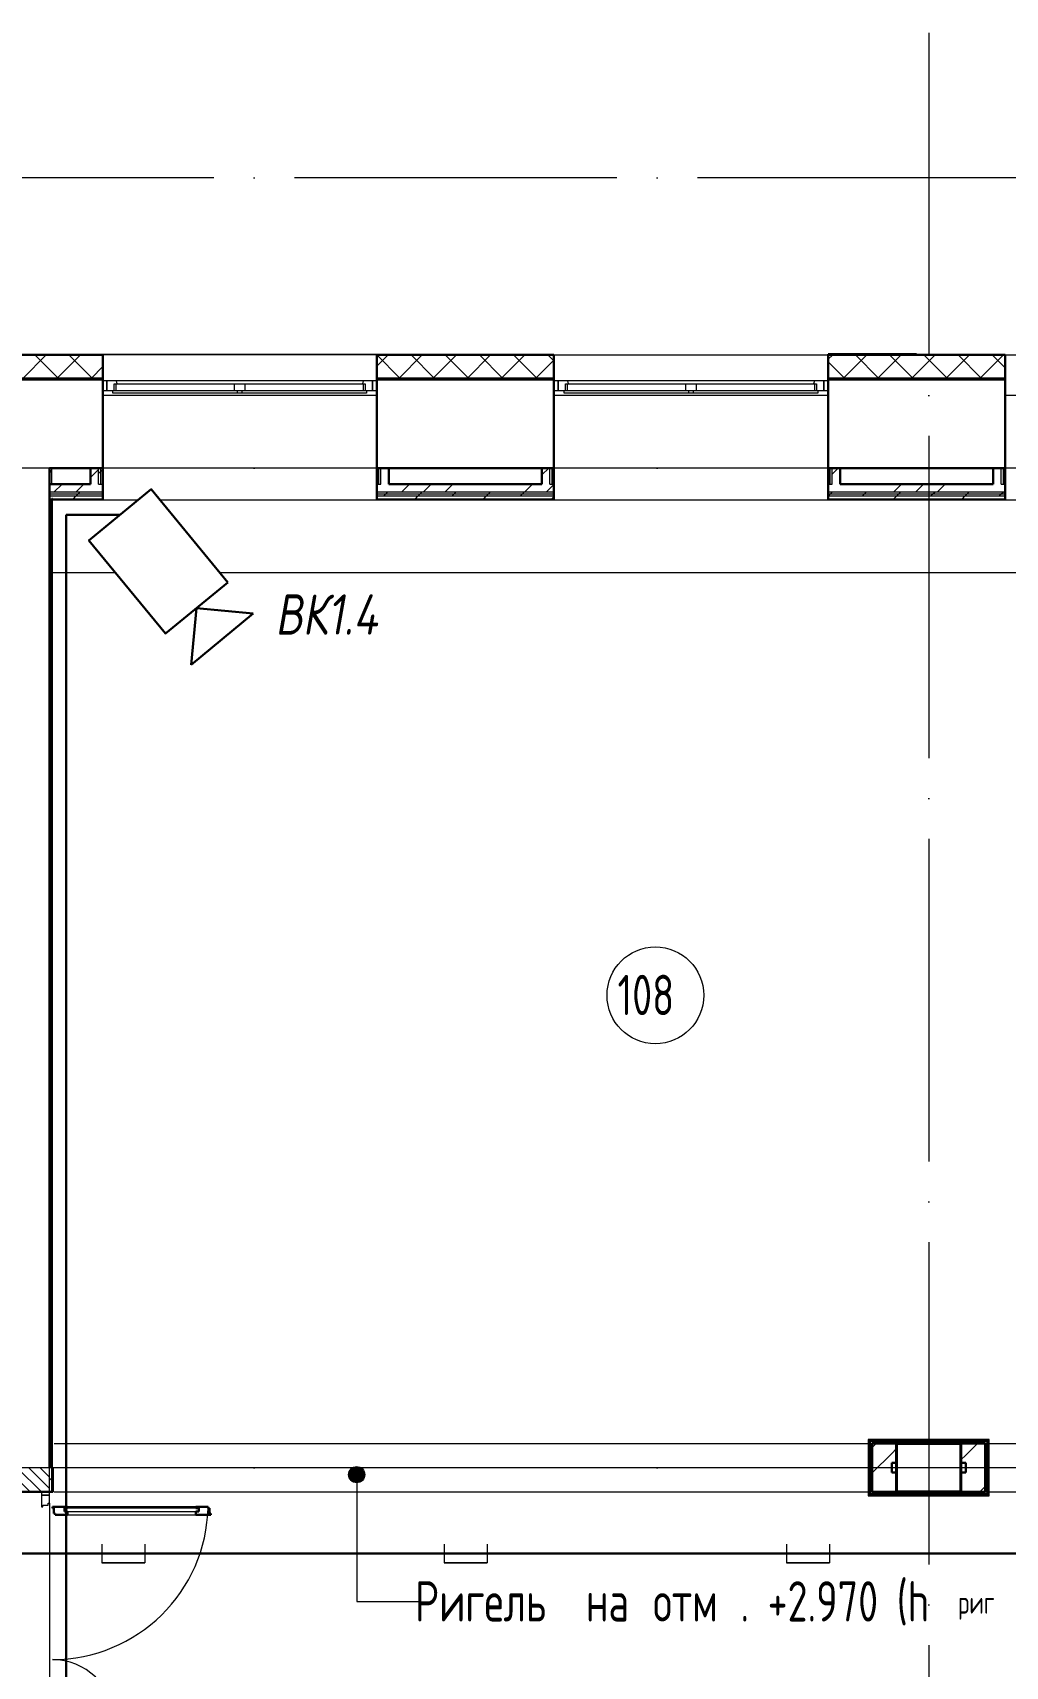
# Model space of a CAD drawing. Header units: millimetres. Extents: x -495897 to 1376592, y -28539 to 470976.
# Drawn here: x -59972 to -53937, y 347623 to 357755 of the extents above; entities that cross this region are included whole.
import ezdxf
from ezdxf.enums import TextEntityAlignment as Align

# ---------------------------------------------------------------- set-up
doc = ezdxf.new("R2010")
doc.units = ezdxf.units.MM
doc.set_wipeout_variables(frame=1)
for name, pattern in [('ADSK_Линия сетки', [25, 20, -2.5, 0, -2.5]), ('ADSK_Сверху', [450, 300, -150]), ('ADSK_Штриховая_ш2 п1_5', [4.5, 3, -1.5])]:
    doc.linetypes.add(name, pattern=pattern)
for name, color, linetype, lineweight in [('_ Окна', 7, 'Continuous', 9), ('RC-Видеонаблюдение', 5, 'Continuous', 30), ('RC-Линии_связи-Адресные', 5, 'Continuous', 30), ('Аннотация', 7, 'Continuous', 18), ('Двери', 252, 'Continuous', 9), ('Линии', 7, 'Continuous', 9), ('Марки помещений', 252, 'Continuous', 20), ('Несущие колонны', 252, 'Continuous', 18), ('Ограждение', 252, 'Continuous', 9), ('Окна', 252, 'Continuous', 9), ('Оси', 252, 'Continuous', 9), ('Перекрытие', 252, 'Continuous', 18), ('Стены внутренние', 7, 'Continuous', 18), ('Стены наружные', 7, 'Continuous', 18), ('Стены штриховка', 7, 'Continuous', 9)]:
    doc.layers.add(name, color=color, linetype=linetype, lineweight=lineweight)
doc.layers.add('RC-Позиционные_обозначения', color=7, linetype='Continuous')
doc.layers.add('Двери открывание', color=7, linetype='Continuous', lineweight=9, true_color=0xc0c0c0)
doc.styles.add('GOST Common_3', font='', dxfattribs={"height": 3.5})
doc.styles.add('GOST Common_5', font='', dxfattribs={"width": 0.9, "height": 2.5})
doc.styles.add('RubezhCAD', font='', dxfattribs={"oblique": 10})
doc.styles.get("Standard").update_dxf_attribs({"font": ''})
doc.styles.get('GOST Common_3').set_extended_font_data('GOST 2.304 type A')
doc.styles.get('GOST Common_5').set_extended_font_data('GOST 2.304 type A')
doc.styles.get('RubezhCAD').set_extended_font_data('GOST type A')
doc.styles.get('Standard').set_extended_font_data('GOST type B')
pattern_1 = [(0, (-32119.8, 96), (0, 600), []), (90, (-32119.8, 96), (-600, 4e-14), [])]

# ---------------------------------------------------------------- blocks, each defined once
blk = doc.blocks.new('RC-UGO-CAM-01')
blk.add_attdef('PSTN', text='', height=2.5).set_placement((4.63, 3.28), align=Align.BOTTOM_LEFT)
at = {"color": 1}
blk.add_wipeout([(3.74, 0), (6.24, 2.5), (6.24, -2.5)], dxfattribs=at)
blk.add_line((6.24, 2.5), (6.24, -2.5), dxfattribs=at)
blk.add_wipeout([(-3.74, -2.5), (-3.74, 2.5), (3.74, 2.5), (3.74, -2.5)], dxfattribs=at)
for q in [(6.24, 2.5), (6.24, -2.5)]:
    blk.add_line((3.74, 0), q, dxfattribs=at)
blk.add_lwpolyline([(3.74, -2.5), (3.74, 2.5), (-3.74, 2.5), (-3.74, -2.5), (3.74, -2.5)], close=True, dxfattribs=at)
blk = doc.blocks.new('1 этаж')
at = {"layer": 'Аннотация', "lineweight": 9, "true_color": 0x636466}
h = blk.add_hatch(color=251, dxfattribs=at)
edge = h.paths.add_edge_path()
edge.add_arc((-57205, -11587), 50, 0, 360)
at = {"layer": 'Двери', "lineweight": 18, "true_color": 0x636466}
h = blk.add_hatch(dxfattribs=at)
h.set_pattern_fill('FP_2', color=251, angle=-90, style=0, pattern_type=2)
h.set_pattern_definition([(315, (-59305.8, -12318.73), (35.3553, 35.3553), [])])
h.paths.add_polyline_path([(-59501, -13344), (-59111, -13344), (-59111, -13194), (-59501, -13194), (-59501, -13204)])
h.paths.add_polyline_path([(-59501, -11544), (-59501, -11694), (-59111, -11694), (-59111, -11544)])
at = {"layer": 'Ограждение', "true_color": 0x636466}
h = blk.add_hatch(dxfattribs=at)
h.set_pattern_fill('FP_25', color=251, style=0, pattern_type=2)
h.set_pattern_definition(pattern_1)
h.paths.add_polyline_path([(-54021, -11374), (-53286, -11374), (-53281, -11369), (-54031, -11369), (-54026, -11374)])
h = blk.add_hatch(dxfattribs=at)
h.set_pattern_fill('FP_25', color=251, style=0, pattern_type=2)
h.set_pattern_definition(pattern_1)
h.paths.add_polyline_path([(-53286, -11719), (-53281, -11719), (-53286, -11714), (-54026, -11714), (-54031, -11719), (-53290, -11719)])
at = {"layer": '_ Окна', "color": 251, "true_color": 0x636466}
for p, q in [((-58756, -4804), (-58781, -4804)), ((-58781, -4862), (-58756, -4862)), ((-58756, -4862), (-58756, -4804)), ((-57081, -4804), (-57106, -4804)), ((-57106, -4804), (-57106, -4862)), ((-57106, -4862), (-57081, -4862)), ((-55956, -4804), (-55981, -4804)), ((-55981, -4862), (-55956, -4862)), ((-55956, -4862), (-55956, -4804)), ((-54281, -4804), (-54306, -4804)), ((-54306, -4804), (-54306, -4862)), ((-54306, -4862), (-54281, -4862))]:
    blk.add_line(p, q, dxfattribs=at)
at = {"layer": '_ Окна', "color": 251, "lineweight": 18, "true_color": 0x636466}
for p, q in [((-58696, -4804), (-58756, -4804)), ((-58756, -4804), (-58756, -4862)), ((-58756, -4862), (-58718, -4862)), ((-58710, -4862), (-58710, -4821)), ((-58710, -4821), (-58698, -4821)), ((-58692, -4821), (-58696, -4804)), ((-57165, -4804), (-57170, -4821)), ((-57106, -4804), (-57165, -4804)), ((-57164, -4821), (-57152, -4821)), ((-57152, -4821), (-57152, -4862)), ((-57144, -4862), (-57106, -4862)), ((-57106, -4862), (-57106, -4804)), ((-55896, -4804), (-55956, -4804)), ((-55956, -4804), (-55956, -4862)), ((-55956, -4862), (-55918, -4862)), ((-55910, -4862), (-55910, -4821)), ((-55910, -4821), (-55898, -4821)), ((-55892, -4821), (-55896, -4804)), ((-54365, -4804), (-54370, -4821)), ((-54306, -4804), (-54365, -4804)), ((-54364, -4821), (-54352, -4821)), ((-54352, -4821), (-54352, -4862)), ((-54344, -4862), (-54306, -4862)), ((-54306, -4862), (-54306, -4804))]:
    blk.add_line(p, q, dxfattribs=at)
at = {"layer": 'Аннотация', "color": 251, "lineweight": 9, "true_color": 0x636466}
for p, q in [((-57205, -11587), (-57205, -12373)), ((-57205, -12373), (-56820, -12373))]:
    blk.add_line(p, q, dxfattribs=at)
blk.add_circle((-57205, -11587), 50, dxfattribs=at)
at = {"layer": 'Двери', "color": 251, "linetype": 'ADSK_Штриховая_ш2 п1_5', "true_color": 0x636466}
for p, q in [((-59111, -11694), (-59111, -11544)), ((-59501, -11694), (-59111, -11694))]:
    blk.add_line(p, q, dxfattribs=at)
at = {"layer": 'Двери', "color": 251, "true_color": 0x636466}
for p, q in [((-59111, -11694), (-59161, -11694)), ((-59161, -11694), (-59161, -11714)), ((-59161, -11714), (-59111, -11714)), ((-59111, -11714), (-59161, -11714)), ((-59161, -11714), (-59161, -11786)), ((-59111, -11714), (-59111, -11694)), ((-59111, -11763), (-59111, -11714)), ((-59161, -11786), (-59153, -11786)), ((-59153, -11786), (-59153, -11777)), ((-59153, -11777), (-59119, -11777)), ((-59119, -11777), (-59119, -11763)), ((-59119, -11763), (-59111, -11763)), ((-59017, -11795), (-59017, -11816)), ((-58185, -11795), (-59017, -11795)), ((-59017, -11816), (-58185, -11816)), ((-58203, -11786), (-58999, -11786)), ((-58999, -11836), (-58203, -11836)), ((-58185, -11816), (-58185, -11795))]:
    blk.add_line(p, q, dxfattribs=at)
at = {"layer": 'Двери', "color": 251, "lineweight": 30, "true_color": 0x636466}
for p, q in [((-58999, -11786), (-59093, -11786)), ((-59093, -11786), (-59093, -11794)), ((-59093, -11794), (-59084, -11794)), ((-59084, -11794), (-59084, -11828)), ((-59084, -11828), (-59075, -11828)), ((-59075, -11828), (-59075, -11836)), ((-59075, -11836), (-58999, -11836)), ((-59017, -11795), (-58999, -11795)), ((-59017, -11816), (-59017, -11795)), ((-58999, -11816), (-59017, -11816)), ((-58999, -11795), (-58999, -11786)), ((-58999, -11836), (-58999, -11816)), ((-58127, -11786), (-58203, -11786)), ((-58203, -11795), (-58203, -11786)), ((-58185, -11795), (-58203, -11795)), ((-58203, -11816), (-58185, -11816)), ((-58203, -11836), (-58203, -11816)), ((-58203, -11836), (-58109, -11836)), ((-58185, -11816), (-58185, -11795)), ((-58127, -11794), (-58127, -11786)), ((-58118, -11794), (-58127, -11794)), ((-58118, -11828), (-58118, -11794)), ((-58109, -11828), (-58118, -11828)), ((-58109, -11836), (-58109, -11828))]:
    blk.add_line(p, q, dxfattribs=at)
at = {"layer": 'Двери открывание', "color": 251, "true_color": 0x636466}
for centre, radius, start, end in [((-59093, -11768), 966, 270, 358.9323), ((-59093, -13120), 386, 2.6728, 90)]:
    blk.add_arc(centre, radius, start, end, dxfattribs=at)
at = {"layer": 'Линии', "color": 251, "linetype": 'ADSK_Сверху', "ltscale": 100, "true_color": 0x636466}
for p, q in [((-59081, -11394), (-48251, -11394)), ((-59081, -11694), (-48251, -11694))]:
    blk.add_line(p, q, dxfattribs=at)
at = {"layer": 'Марки помещений', "color": 251, "true_color": 0x636466}
blk.add_circle((-55352, -8614), 300, dxfattribs=at)
at = {"layer": 'Несущие колонны', "color": 251, "lineweight": 40, "true_color": 0x636466}
for p, q in [((-53856, -11394), (-53456, -11394)), ((-53856, -11694), (-53856, -11394)), ((-53456, -11394), (-53856, -11394)), ((-53856, -11394), (-53856, -11694)), ((-53456, -11394), (-53456, -11694)), ((-53456, -11694), (-53456, -11394)), ((-53456, -11694), (-53856, -11694)), ((-53856, -11694), (-53456, -11694))]:
    blk.add_line(p, q, dxfattribs=at)
at = {"layer": 'Ограждение', "color": 251, "true_color": 0x636466}
for p, q in [((-57081, -4894), (-58781, -4894)), ((-54281, -4894), (-55981, -4894)), ((-51481, -4894), (-53181, -4894)), ((-59111, -5359), (-59096, -5359)), ((-59096, -5369), (-59111, -5369)), ((-59096, -5444), (-59096, -5344)), ((-57081, -5344), (-58781, -5344)), ((-54281, -5344), (-55981, -5344)), ((-51481, -5344), (-53181, -5344)), ((-51391, -5544), (-59096, -5544)), ((-51391, -5544), (-59096, -5544)), ((-58781, -5544), (-58781, -5539)), ((-57081, -5544), (-58781, -5544)), ((-57081, -5539), (-57081, -5544)), ((-55981, -5544), (-55981, -5539)), ((-54281, -5544), (-55981, -5544)), ((-54281, -5539), (-54281, -5544)), ((-53181, -5544), (-53181, -5539)), ((-51481, -5544), (-53181, -5544)), ((-51391, -5994), (-59096, -5994)), ((-54026, -11374), (-54031, -11369)), ((-54031, -11369), (-54031, -11719)), ((-53281, -11369), (-54031, -11369)), ((-53281, -11369), (-53286, -11374)), ((-53281, -11719), (-53281, -11369)), ((-59091, -11544), (-59086, -11544)), ((-59086, -11694), (-59086, -11544)), ((-59086, -11694), (-59091, -11694)), ((-54026, -11714), (-54031, -11719)), ((-54031, -11719), (-53281, -11719)), ((-53286, -11714), (-53281, -11719))]:
    blk.add_line(p, q, dxfattribs=at)
at = {"layer": 'Окна', "color": 251, "true_color": 0x636466}
for p, q in [((-58718, -4862), (-57946, -4862)), ((-58718, -4879), (-58718, -4862)), ((-58698, -4821), (-57966, -4821)), ((-58698, -4862), (-58698, -4821)), ((-57165, -4804), (-58696, -4804)), ((-57966, -4821), (-57896, -4821)), ((-57966, -4821), (-57966, -4862)), ((-57946, -4862), (-57916, -4862)), ((-57946, -4862), (-57946, -4879)), ((-57916, -4862), (-57144, -4862)), ((-57916, -4879), (-57916, -4862)), ((-57896, -4821), (-57164, -4821)), ((-57896, -4862), (-57896, -4821)), ((-57164, -4821), (-57164, -4862)), ((-57144, -4862), (-57144, -4879)), ((-55918, -4862), (-55146, -4862)), ((-55918, -4879), (-55918, -4862)), ((-55898, -4821), (-55166, -4821)), ((-55898, -4862), (-55898, -4821)), ((-54365, -4804), (-55896, -4804)), ((-55166, -4821), (-55096, -4821)), ((-55166, -4821), (-55166, -4862)), ((-55146, -4862), (-55116, -4862)), ((-55146, -4862), (-55146, -4879)), ((-55116, -4862), (-54344, -4862)), ((-55116, -4879), (-55116, -4862)), ((-55096, -4821), (-54364, -4821)), ((-55096, -4862), (-55096, -4821)), ((-54364, -4821), (-54364, -4862)), ((-54344, -4862), (-54344, -4879)), ((-57946, -4879), (-58718, -4879)), ((-57916, -4879), (-57946, -4879)), ((-57144, -4879), (-57916, -4879)), ((-55146, -4879), (-55918, -4879)), ((-55116, -4879), (-55146, -4879)), ((-54344, -4879), (-55116, -4879))]:
    blk.add_line(p, q, dxfattribs=at)
at = {"layer": 'Оси', "color": 251, "linetype": 'ADSK_Линия сетки', "ltscale": 100, "true_color": 0x636466}
for p, q in [((-53656, -2644), (-53656, -33770)), ((4411, -3544), (-72528, -3544)), ((4411, -5344), (-72528, -5344)), ((4411, -11544), (-72528, -11544))]:
    blk.add_line(p, q, dxfattribs=at)
at = {"layer": 'Перекрытие', "color": 251, "ltscale": 100, "true_color": 0x636466}
for p, q in [((-54031, -11544), (-59086, -11544)), ((-51401, -11544), (-53281, -11544))]:
    blk.add_line(p, q, dxfattribs=at)
at = {"layer": 'Стены внутренние', "color": 251, "lineweight": 30, "true_color": 0x636466}
for p, q in [((-58781, -4642), (-66158, -4642)), ((-58781, -4784), (-58781, -4642)), ((-55981, -4642), (-57081, -4642)), ((-57081, -4642), (-57081, -4784)), ((-55981, -4784), (-55981, -4642)), ((-53181, -4642), (-54281, -4642)), ((-54281, -4642), (-54281, -4784)), ((-53181, -4784), (-53181, -4642)), ((-58781, -4794), (-66006, -4794)), ((-58781, -5344), (-58781, -4794)), ((-55981, -4794), (-57081, -4794)), ((-57081, -4794), (-57081, -5344)), ((-55981, -5344), (-55981, -4794)), ((-53181, -4794), (-54281, -4794)), ((-54281, -4794), (-54281, -5344)), ((-53181, -5344), (-53181, -4794)), ((-59111, -5344), (-58856, -5344)), ((-59111, -5444), (-59111, -5344)), ((-57006, -5344), (-56056, -5344)), ((-54206, -5344), (-53256, -5344)), ((-59501, -11694), (-59111, -11694))]:
    blk.add_line(p, q, dxfattribs=at)
at = {"layer": 'Стены внутренние', "color": 251, "linetype": 'Continuous', "lineweight": 9, "true_color": 0x636466}
for p, q in [((-59273, -4784), (-59133, -4644)), ((-59060, -4784), (-59200, -4644)), ((-59061, -4784), (-58921, -4644)), ((-59000, -4644), (-59001, -4642)), ((-58848, -4784), (-58988, -4644)), ((-57079, -4710), (-57012, -4644)), ((-56939, -4784), (-57079, -4644)), ((-56940, -4784), (-56800, -4644)), ((-56726, -4784), (-56866, -4644)), ((-56854, -4642), (-56855, -4644)), ((-56728, -4784), (-56588, -4644)), ((-56514, -4784), (-56654, -4644)), ((-56620, -4642), (-56621, -4644)), ((-56537, -4644), (-56538, -4642)), ((-56516, -4784), (-56376, -4644)), ((-56302, -4784), (-56442, -4644)), ((-56304, -4784), (-56164, -4644)), ((-56090, -4784), (-56230, -4644)), ((-55983, -4679), (-56018, -4644)), ((-54279, -4668), (-54254, -4644)), ((-54182, -4784), (-54042, -4644)), ((-53969, -4784), (-54109, -4644)), ((-53970, -4784), (-53830, -4644)), ((-53757, -4784), (-53897, -4644)), ((-53804, -4642), (-53805, -4644)), ((-53758, -4784), (-53618, -4644)), ((-53721, -4644), (-53722, -4642)), ((-53544, -4784), (-53684, -4644)), ((-53546, -4784), (-53406, -4644)), ((-53332, -4784), (-53472, -4644)), ((-53334, -4784), (-53194, -4644)), ((-53183, -4721), (-53260, -4644)), ((-58849, -4784), (-58783, -4717)), ((-56091, -4784), (-55983, -4675)), ((-54181, -4784), (-54279, -4686)), ((-57081, -4781), (-57080, -4781))]:
    blk.add_line(p, q, dxfattribs=at)
at = {"layer": 'Стены внутренние', "color": 251, "true_color": 0x636466}
for p, q in [((-55981, -4642), (-54281, -4642)), ((-53181, -4642), (-51481, -4642)), ((-59111, -11694), (-59111, -11544)), ((-59111, -11763), (-59111, -13125))]:
    blk.add_line(p, q, dxfattribs=at)
at = {"layer": 'Стены наружные', "color": 251, "true_color": 0x636466}
for p, q in [((-59304, -4637), (-56506, -4637)), ((-58781, -4637), (-58781, -4642)), ((-57081, -4642), (-58781, -4642)), ((-57081, -4642), (-57081, -4637)), ((-56506, -4637), (-56506, -4642))]:
    blk.add_line(p, q, dxfattribs=at)
at = {"layer": 'Стены наружные', "color": 251, "lineweight": 30, "true_color": 0x636466}
for p, q in [((-53731, -4637), (-54281, -4637)), ((-54281, -4637), (-54281, -4642)), ((-53731, -4642), (-53731, -4637)), ((-58781, -4794), (-58781, -4784)), ((-57081, -4784), (-57081, -4794)), ((-55981, -4794), (-55981, -4784)), ((-54281, -4784), (-54281, -4794)), ((-53181, -4794), (-53181, -4784)), ((-58856, -5344), (-58856, -5444)), ((-58781, -5344), (-58856, -5344)), ((-58781, -5539), (-58781, -5344)), ((-57081, -5344), (-57081, -5539)), ((-57006, -5344), (-57081, -5344)), ((-57006, -5444), (-57006, -5344)), ((-56056, -5344), (-56056, -5444)), ((-55981, -5344), (-56056, -5344)), ((-55981, -5539), (-55981, -5344)), ((-54281, -5344), (-54281, -5539)), ((-54206, -5344), (-54281, -5344)), ((-54206, -5444), (-54206, -5344)), ((-53256, -5344), (-53256, -5444)), ((-53181, -5344), (-53256, -5344)), ((-53181, -5539), (-53181, -5344)), ((-59111, -5444), (-59111, -11544)), ((-58856, -5444), (-59111, -5444)), ((-56056, -5444), (-57006, -5444)), ((-53256, -5444), (-54206, -5444)), ((-59096, -5534), (-59093, -5534)), ((-59096, -11544), (-59096, -5534)), ((-59093, -5534), (-59093, -5539)), ((-59093, -5539), (-58781, -5539)), ((-57081, -5539), (-55981, -5539)), ((-54281, -5539), (-53181, -5539)), ((-53286, -11374), (-54026, -11374)), ((-54026, -11374), (-54026, -11714)), ((-53291, -11379), (-54021, -11379)), ((-54021, -11379), (-54021, -11709)), ((-53456, -11394), (-54006, -11394)), ((-54006, -11394), (-54006, -11694)), ((-53856, -11514), (-53856, -11394)), ((-53306, -11394), (-53456, -11394)), ((-53456, -11394), (-53456, -11514)), ((-53306, -11694), (-53306, -11394)), ((-53291, -11709), (-53291, -11379)), ((-53286, -11714), (-53286, -11374)), ((-59091, -11544), (-59096, -11544)), ((-59091, -11694), (-59091, -11544)), ((-53886, -11574), (-53886, -11514)), ((-53886, -11514), (-53856, -11514)), ((-53456, -11514), (-53426, -11514)), ((-53426, -11514), (-53426, -11574)), ((-53856, -11574), (-53886, -11574)), ((-53856, -11694), (-53856, -11574)), ((-53426, -11574), (-53456, -11574)), ((-53456, -11574), (-53456, -11694)), ((-59111, -11694), (-59091, -11694)), ((-54026, -11714), (-53286, -11714)), ((-54021, -11709), (-53291, -11709)), ((-54006, -11694), (-53456, -11694)), ((-53456, -11694), (-53306, -11694))]:
    blk.add_line(p, q, dxfattribs=at)
at = {"layer": 'Стены наружные', "color": 251, "linetype": 'Continuous', "lineweight": 9, "true_color": 0x636466}
for p, q in [((-54075, -4640), (-54077, -4637)), ((-53801, -4637), (-53804, -4642)), ((-58856, -5402), (-58806, -5352)), ((-58806, -5377), (-58793, -5364)), ((-58793, -5364), (-58781, -5352)), ((-57081, -5349), (-57076, -5344)), ((-56056, -5385), (-56014, -5344)), ((-54256, -5382), (-54218, -5344)), ((-59083, -5494), (-59033, -5444)), ((-58948, -5494), (-58898, -5444)), ((-56928, -5494), (-56878, -5444)), ((-56793, -5494), (-56743, -5444)), ((-56658, -5494), (-56608, -5444)), ((-56164, -5494), (-56114, -5444)), ((-56029, -5494), (-55981, -5445)), ((-53874, -5494), (-53824, -5444)), ((-53739, -5494), (-53689, -5444)), ((-53604, -5494), (-53554, -5444)), ((-59038, -5539), (-59033, -5534)), ((-58968, -5539), (-58963, -5534)), ((-58963, -5534), (-58948, -5519)), ((-58948, -5519), (-58935, -5506)), ((-58935, -5506), (-58923, -5494)), ((-58897, -5539), (-58892, -5534)), ((-58826, -5539), (-58821, -5534)), ((-57059, -5539), (-57054, -5534)), ((-57039, -5519), (-57026, -5506)), ((-57026, -5506), (-57014, -5494)), ((-56988, -5539), (-56983, -5534)), ((-56917, -5539), (-56912, -5534)), ((-56846, -5539), (-56841, -5534)), ((-56841, -5534), (-56826, -5519)), ((-56826, -5519), (-56814, -5506)), ((-56814, -5506), (-56801, -5494)), ((-56776, -5539), (-56771, -5534)), ((-56705, -5539), (-56700, -5534)), ((-56634, -5539), (-56629, -5534)), ((-56614, -5519), (-56602, -5506)), ((-56602, -5506), (-56589, -5494)), ((-56564, -5539), (-56559, -5534)), ((-56493, -5539), (-56488, -5534)), ((-56422, -5539), (-56417, -5534)), ((-56417, -5534), (-56402, -5519)), ((-56402, -5519), (-56390, -5506)), ((-56390, -5506), (-56377, -5494)), ((-56351, -5539), (-56346, -5534)), ((-56281, -5539), (-56276, -5534)), ((-56210, -5539), (-56205, -5534)), ((-56190, -5519), (-56178, -5506)), ((-56178, -5506), (-56165, -5494)), ((-56139, -5539), (-56134, -5534)), ((-56069, -5539), (-56064, -5534)), ((-55998, -5539), (-55993, -5534)), ((-55993, -5534), (-55981, -5522)), ((-54281, -5519), (-54268, -5506)), ((-54268, -5506), (-54256, -5494)), ((-54230, -5539), (-54225, -5534)), ((-54159, -5539), (-54154, -5534)), ((-54089, -5539), (-54084, -5534)), ((-54069, -5519), (-54056, -5506)), ((-54056, -5506), (-54044, -5494)), ((-54018, -5539), (-54013, -5534)), ((-53947, -5539), (-53942, -5534)), ((-53877, -5539), (-53872, -5534)), ((-53872, -5534), (-53857, -5519)), ((-53857, -5519), (-53844, -5506)), ((-53844, -5506), (-53832, -5494)), ((-53806, -5539), (-53801, -5534)), ((-53735, -5539), (-53730, -5534)), ((-53664, -5539), (-53659, -5534)), ((-53644, -5519), (-53632, -5506)), ((-53632, -5506), (-53619, -5494)), ((-53594, -5539), (-53589, -5534)), ((-53523, -5539), (-53518, -5534)), ((-53452, -5539), (-53447, -5534)), ((-53447, -5534), (-53432, -5519)), ((-53432, -5519), (-53420, -5506)), ((-53420, -5506), (-53407, -5494)), ((-53382, -5539), (-53377, -5534)), ((-53311, -5539), (-53306, -5534)), ((-53240, -5539), (-53235, -5534)), ((-53220, -5519), (-53208, -5506)), ((-53208, -5506), (-53195, -5494)), ((-59111, -5682), (-59096, -5667)), ((-59111, -6106), (-59096, -6091)), ((-59111, -6530), (-59096, -6515)), ((-59111, -6955), (-59096, -6940)), ((-59111, -7379), (-59096, -7364)), ((-59111, -7803), (-59096, -7788)), ((-59111, -8227), (-59096, -8212)), ((-59111, -8652), (-59096, -8637)), ((-59111, -9076), (-59096, -9061)), ((-59111, -9500), (-59096, -9485)), ((-59111, -9924), (-59096, -9909)), ((-59111, -10349), (-59096, -10334)), ((-59111, -10773), (-59096, -10758)), ((-59111, -11197), (-59096, -11182)), ((-54026, -11416), (-54021, -11411)), ((-54006, -11418), (-53982, -11394)), ((-53989, -11379), (-53984, -11374)), ((-53918, -11379), (-53913, -11374)), ((-53886, -11455), (-53856, -11425)), ((-53848, -11379), (-53843, -11374)), ((-53792, -11394), (-53777, -11379)), ((-53777, -11379), (-53772, -11374)), ((-53706, -11379), (-53701, -11374)), ((-53635, -11379), (-53630, -11374)), ((-53565, -11379), (-53560, -11374)), ((-53494, -11379), (-53489, -11374)), ((-53426, -11466), (-53353, -11394)), ((-53423, -11379), (-53418, -11374)), ((-53368, -11394), (-53353, -11379)), ((-53353, -11379), (-53348, -11374)), ((-53291, -11388), (-53286, -11383)), ((-54026, -11486), (-54021, -11481)), ((-54005, -11574), (-53886, -11455)), ((-53456, -11496), (-53426, -11466)), ((-53291, -11458), (-53286, -11453)), ((-53291, -11529), (-53286, -11524)), ((-59111, -11621), (-59096, -11606)), ((-59096, -11606), (-59091, -11601)), ((-54026, -11557), (-54021, -11552)), ((-54026, -11628), (-54021, -11623)), ((-54021, -11623), (-54006, -11608)), ((-54006, -11575), (-54005, -11574)), ((-53291, -11600), (-53286, -11595)), ((-59096, -11677), (-59091, -11672)), ((-54026, -11698), (-54021, -11693)), ((-53970, -11714), (-53965, -11709)), ((-53900, -11714), (-53895, -11709)), ((-53829, -11714), (-53824, -11709)), ((-53758, -11714), (-53753, -11709)), ((-53688, -11714), (-53683, -11709)), ((-53683, -11709), (-53668, -11694)), ((-53617, -11714), (-53612, -11709)), ((-53546, -11714), (-53541, -11709)), ((-53475, -11714), (-53470, -11709)), ((-53405, -11714), (-53400, -11709)), ((-53339, -11694), (-53306, -11661)), ((-53334, -11714), (-53329, -11709)), ((-53291, -11670), (-53286, -11665))]:
    blk.add_line(p, q, dxfattribs=at)
at = {"layer": 'Стены штриховка', "color": 251, "true_color": 0x636466}
for p, q in [((-58783, -4644), (-66158, -4644)), ((-58783, -4644), (-58783, -4784)), ((-55983, -4644), (-57079, -4644)), ((-57079, -4784), (-57079, -4644)), ((-55983, -4644), (-55983, -4784)), ((-53183, -4644), (-54279, -4644)), ((-54279, -4784), (-54279, -4644)), ((-53183, -4644), (-53183, -4784)), ((-66006, -4784), (-58781, -4784)), ((-57081, -4784), (-55981, -4784)), ((-54281, -4784), (-53181, -4784)), ((-58806, -5444), (-58806, -5344)), ((-58793, -5444), (-58793, -5344)), ((-57068, -5444), (-57068, -5344)), ((-57056, -5444), (-57056, -5344)), ((-56006, -5444), (-56006, -5344)), ((-55993, -5444), (-55993, -5344)), ((-54268, -5444), (-54268, -5344)), ((-54256, -5444), (-54256, -5344)), ((-53206, -5444), (-53206, -5344)), ((-53193, -5444), (-53193, -5344)), ((-58806, -5444), (-58781, -5444)), ((-57081, -5444), (-57056, -5444)), ((-56006, -5444), (-55981, -5444)), ((-54281, -5444), (-54256, -5444)), ((-53206, -5444), (-53181, -5444)), ((-58781, -5494), (-59111, -5494)), ((-58781, -5506), (-59111, -5506)), ((-58781, -5519), (-59111, -5519)), ((-59111, -5534), (-59096, -5534)), ((-59093, -5534), (-58781, -5534)), ((-55981, -5494), (-57081, -5494)), ((-55981, -5506), (-57081, -5506)), ((-55981, -5519), (-57081, -5519)), ((-57081, -5534), (-55981, -5534)), ((-53181, -5494), (-54281, -5494)), ((-53181, -5506), (-54281, -5506)), ((-53181, -5519), (-54281, -5519)), ((-54281, -5534), (-53181, -5534)), ((-59096, -11544), (-59111, -11544)), ((-59096, -11694), (-59096, -11544))]:
    blk.add_line(p, q, dxfattribs=at)
at = {"layer": 'Аннотация', "color": 251, "true_color": 0x636466, "width": 0.9}
for s, height, style, p in [('Ригель', 250, 'GOST Common_3', (-56843, -12498)), ('. +2.970 (h', 250, 'GOST Common_3', (-54824, -12498)), ('на', 250, 'GOST Common_3', (-55783, -12498)), ('отм', 250, 'GOST Common_3', (-55366, -12498)), ('риг', 138.8, 'GOST Common_5', (-53475, -12449))]:
    blk.add_text(s, height=height, dxfattribs=dict(at, style=style)).set_placement(p)
at = {"layer": 'Марки помещений', "color": 251, "true_color": 0x636466, "style": 'GOST Common_3', "width": 0.9}
blk.add_text('108', height=250, dxfattribs=at).set_placement((-55587, -8737))

msp = doc.modelspace()

# ---------------------------------------------------------------- linework, layer by layer
at = {"layer": 'RC-Линии_связи-Адресные'}
for p, q in [((-59764.59, 345955.314), (-59764.59, 354764.619)), ((-59429.771, 354764.619), (-59764.59, 354764.619)), ((-60494.481, 348322.75), (-26672.324, 348322.75))]:
    msp.add_line(p, q, dxfattribs=at)
at = {"layer": 'RC-Линии_связи-Адресные', "color": 0, "lineweight": 5}
for p, q in [((-59543.687, 348381.261), (-59543.687, 348265.135)), ((-59276.588, 348381.261), (-59276.588, 348265.135)), ((-57419.219, 348381.261), (-57419.219, 348265.135)), ((-57152.121, 348381.261), (-57152.121, 348265.135)), ((-55294.751, 348381.261), (-55294.751, 348265.135)), ((-55027.653, 348381.261), (-55027.653, 348265.135)), ((-59543.687, 348265.135), (-59276.588, 348265.135)), ((-59276.588, 348265.135), (-59543.687, 348265.135)), ((-57419.219, 348265.135), (-57152.121, 348265.135)), ((-57152.121, 348265.135), (-57419.219, 348265.135)), ((-55294.751, 348265.135), (-55027.653, 348265.135)), ((-55027.653, 348265.135), (-55294.751, 348265.135))]:
    msp.add_line(p, q, dxfattribs=at)
at = {"layer": 'RC-Линии_связи-Адресные', "lineweight": 5}
msp.add_line((-59764.59, 348322.75), (-26672.324, 348322.75), dxfattribs=at)
msp.add_line((-59764.59, 348322.75), (-26672.324, 348322.75), dxfattribs=at)

# ---------------------------------------------------------------- block references
msp.add_blockref('1 этаж', (-756.474, 360398.765))

# ---------------------------------------------------------------- next in the draw order: block references
at = {"layer": 'RC-Видеонаблюдение'}
ref = msp.add_blockref('RC-UGO-CAM-01', (-59192.333, 354475.444), dxfattribs=dict(at, xscale=-100, yscale=100, zscale=100, rotation=129.4038893411708))
ref.add_attrib('PSTN', 'ВК1.4', (-58466.761, 354021.676), dxfattribs={"layer": 'RC-Позиционные_обозначения', "height": 250, "style": 'RubezhCAD', "oblique": 10})

doc.saveas('drawing.dxf')
